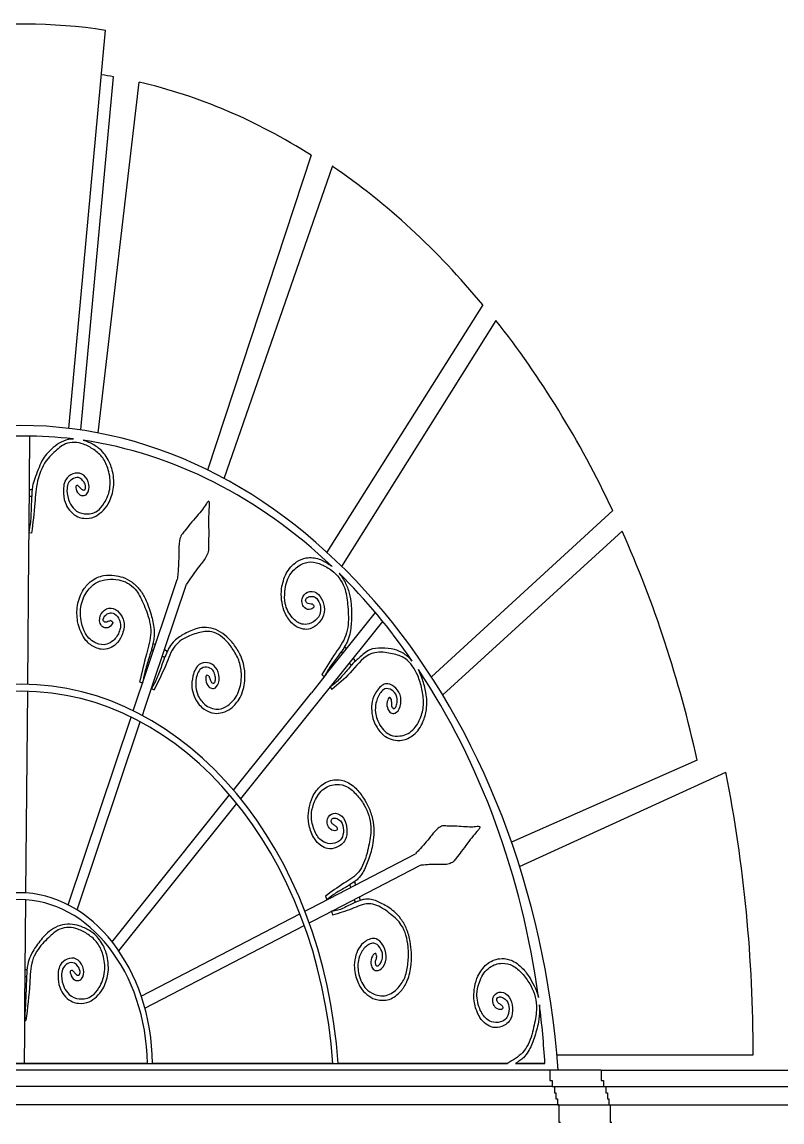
# Model space of a CAD drawing. Extents: x -43 to 90, y 6 to 81.
# Drawn here: x 83.172 to 84.053, y 65.222 to 66.498 of the extents above; entities that cross this region are included whole.
import ezdxf

# ---------------------------------------------------------------- set-up
doc = ezdxf.new("R2010")
doc.units = 0
doc.header["$LTSCALE"] = 0.1
doc.header["$MEASUREMENT"] = 0
doc.layers.add('visto', color=9, linetype='CONTINUOUS')

msp = doc.modelspace()

# ---------------------------------------------------------------- linework, layer by layer
at = {"layer": 'visto'}
for p, q in [((83.2264, 66.0264), (83.2692, 66.488)), ((83.2403, 66.0245), (83.2783, 66.434)), ((83.2606, 66.0211), (83.3081, 66.4278)), ((83.5076, 66.343), (83.3873, 65.9781)), ((83.4065, 65.9682), (83.5327, 66.3311)), ((83.7064, 66.1695), (83.5256, 65.8829)), ((83.5432, 65.8662), (83.7218, 66.1514)), ((83.1811, 66.0174), (83.1802, 65.9128)), ((83.184, 65.9552), (83.1806, 65.9552)), ((83.1834, 65.9472), (83.1805, 65.9473)), ((83.8571, 65.931), (83.647, 65.7381)), ((83.1802, 65.9128), (83.1799, 65.8815)), ((83.1834, 65.905), (83.1801, 65.9052)), ((83.66, 65.7174), (83.8681, 65.9071)), ((83.1799, 65.8815), (83.1786, 65.7295)), ((83.3139, 65.7367), (83.3523, 65.8512)), ((83.3243, 65.7308), (83.3629, 65.8457)), ((83.525, 65.7414), (83.5821, 65.8127)), ((83.5329, 65.7307), (83.5905, 65.8026)), ((83.3269, 65.7755), (83.3241, 65.7771)), ((83.3244, 65.7683), (83.3222, 65.7695)), ((83.3377, 65.7607), (83.3349, 65.7623)), ((83.3407, 65.7677), (83.3373, 65.7696)), ((83.5441, 65.7652), (83.5424, 65.7675)), ((83.5485, 65.7707), (83.5464, 65.7735)), ((83.5541, 65.7516), (83.552, 65.7545)), ((83.5589, 65.7566), (83.5564, 65.76)), ((83.3043, 65.708), (83.3139, 65.7367)), ((83.525, 65.7414), (83.5077, 65.7197)), ((83.5199, 65.7409), (83.5226, 65.7384)), ((83.3086, 65.7323), (83.312, 65.7312)), ((83.3147, 65.702), (83.3243, 65.7308)), ((83.3223, 65.7247), (83.3253, 65.7233)), ((83.5155, 65.709), (83.5329, 65.7307)), ((83.5297, 65.7267), (83.5315, 65.7237)), ((83.1785, 65.7215), (83.1765, 65.4878)), ((83.4174, 65.607), (83.5077, 65.7197)), ((83.3012, 65.6989), (83.3043, 65.708)), ((83.3118, 65.6934), (83.3147, 65.702)), ((83.4258, 65.5969), (83.5155, 65.709)), ((83.2257, 65.474), (83.2988, 65.6916)), ((83.2362, 65.468), (83.3093, 65.6861)), ((83.955, 65.6418), (83.7398, 65.5466)), ((83.7491, 65.5185), (83.9883, 65.6277)), ((83.2767, 65.4312), (83.413, 65.6015)), ((83.2845, 65.4205), (83.4214, 65.5914)), ((83.5287, 65.4812), (83.6284, 65.5329)), ((83.5329, 65.4675), (83.6326, 65.5192)), ((83.5522, 65.4971), (83.5532, 65.4939)), ((83.5577, 65.5008), (83.5589, 65.4969)), ((83.524, 65.4839), (83.5258, 65.4797)), ((83.5631, 65.4831), (83.5644, 65.479)), ((83.1764, 65.4798), (83.1753, 65.3564)), ((83.5002, 65.4664), (83.5063, 65.4696)), ((83.5063, 65.4696), (83.5287, 65.4812)), ((83.5575, 65.4802), (83.5586, 65.4767)), ((83.3105, 65.3679), (83.4945, 65.4634)), ((83.5052, 65.4531), (83.5106, 65.4559)), ((83.5106, 65.4559), (83.5329, 65.4675)), ((83.5309, 65.4664), (83.5323, 65.462)), ((83.3147, 65.3542), (83.4995, 65.4501)), ((83.1757, 65.3988), (83.1781, 65.3988)), ((83.1756, 65.3908), (83.1775, 65.3908)), ((83.1753, 65.3564), (83.1751, 65.3251)), ((83.1752, 65.3399), (83.1767, 65.3398)), ((83.1751, 65.3251), (83.1748, 65.29)), ((83.7924, 65.3001), (84.0199, 65.3001)), ((82.6087, 65.29), (83.735, 65.29)), ((83.7938, 65.2821), (82.6164, 65.2822)), ((83.3175, 65.29), (83.0206, 65.29)), ((83.5325, 65.29), (83.3236, 65.29)), ((83.735, 65.29), (83.5386, 65.29)), ((83.7445, 65.29), (83.7785, 65.29)), ((83.7785, 65.29), (83.7488, 65.29)), ((83.8437, 65.2821), (83.7938, 65.2821)), ((83.8437, 65.2821), (84.3443, 65.2821)), ((83.7868, 65.2631), (82.5956, 65.2631)), ((83.7894, 65.2631), (83.8464, 65.2631)), ((83.8477, 65.2631), (84.3723, 65.2631)), ((83.7946, 65.2421), (82.5806, 65.2421)), ((83.793, 65.2421), (84.3513, 65.2421))]:
    msp.add_line(p, q, dxfattribs=at)
for points in [[(83.784, 65.2821), (83.784, 65.2701), (83.7868, 65.2701), (83.7868, 65.2631), (83.7894, 65.2631), (83.7894, 65.2561), (83.7913, 65.2561), (83.7913, 65.2491), (83.793, 65.2491), (83.793, 65.2421), (83.7946, 65.2421), (83.7946, 65.2221), (83.7964, 65.2221)], [(83.8437, 65.2821), (83.8437, 65.2701), (83.8464, 65.2701), (83.8464, 65.2631), (83.849, 65.2631), (83.849, 65.2561), (83.8509, 65.2561), (83.8509, 65.2491), (83.8526, 65.2491), (83.8526, 65.2421), (83.8542, 65.2421), (83.8542, 65.2221), (83.8559, 65.2221)]]:
    msp.add_lwpolyline(points, dxfattribs=at)
for centre, major_axis, ratio, start_param, end_param in [((83.1764, 65.3286), (0, 1.1665), 0.71277, -0.111837, 0.111748), ((83.1764, 65.3143), (0, 1.1288), 0.71277, -0.127042, -0.109603), ((83.1764, 65.3143), (0, 1.1288), 0.71277, -0.424305, -0.164465), ((83.1864, 65.326), (0, 1.1152), 0.71277, -0.71312, -0.450239), ((83.1764, 65.3001), (0, 1.1446), 0.71277, -0.98699, -0.732152), ((83.1828, 65.2217), (-0.0287, 0.8077), 0.758979, -1.522984, 1.469027), ((83.1754, 65.2292), (0, 0.7883), 0.767376, -0.093259, 0.095692), ((83.1754, 65.2292), (0, 0.7883), 0.767376, -0.629782, -0.112246), ((83.3887, 65.9414), (0, 0.000493), 0.767376, 4.46857, 7.270186), ((83.1764, 65.3001), (0, 1.1446), 0.71277, -1.267649, -1.011875), ((83.1878, 65.2485), (0, 0.7631), 0.767376, -0.842249, -0.644971), ((83.1754, 65.2292), (0, 0.7883), 0.767376, -1.395554, -0.854722), ((83.1715, 65.2495), (0, 0.4801), 0.767376, -1.486285, 1.486285), ((83.1715, 65.2495), (0, 0.4721), 0.767376, -1.48486, 1.48486), ((83.1421, 65.3001), (0, 1.2316), 0.71277, -1.570796, -1.301587), ((83.703, 65.5638), (0, 0.000493), 0.767376, 3.687305, 6.488921), ((83.1691, 65.2865), (0, 0.2014), 0.767376, -1.553451, 1.553451), ((83.1691, 65.2865), (0, 0.1935), 0.767376, -1.552739, 1.552739), ((83.1754, 65.2292), (0, 0.7883), 0.767376, -1.493493, -1.406733)]:
    msp.add_ellipse(centre, major_axis=major_axis, ratio=ratio, start_param=start_param, end_param=end_param, dxfattribs=at)
for points, knots in [([(83.2318, 66.014), (83.2307, 66.014), (83.2258, 66.0136), (83.2176, 66.0111), (83.2068, 66.0033), (83.1951, 65.9911), (83.1896, 65.9745), (83.1848, 65.9626), (83.1835, 65.951), (83.183, 65.9371), (83.1825, 65.923), (83.1818, 65.9151), (83.1801, 65.9052)], [0.3030127, 0.3030127, 0.3030127, 0.3030127, 0.3073452, 0.3220686, 0.3359243, 0.3561849, 0.3797978, 0.3902152, 0.3966357, 0.4151784, 0.4325444, 0.4394525, 0.4394525, 0.4394525, 0.4394525]), ([(83.2371, 65.9602), (83.2381, 65.9592), (83.2399, 65.9574), (83.2422, 65.9544), (83.2462, 65.9551), (83.2459, 65.9609), (83.2435, 65.9652), (83.2389, 65.97), (83.2314, 65.9692), (83.2251, 65.9632), (83.2238, 65.952), (83.2264, 65.9412), (83.2335, 65.9305), (83.2455, 65.9258), (83.259, 65.9283), (83.2673, 65.9388), (83.2724, 65.9483), (83.2753, 65.9616), (83.2735, 65.9776), (83.2665, 65.9931), (83.2556, 66.0021), (83.2414, 66.0102), (83.2237, 66.0115), (83.2111, 66.0001), (83.1983, 65.9881), (83.1891, 65.9672), (83.1871, 65.9367), (83.1848, 65.9165), (83.1834, 65.905)], [0, 0, 0, 0, 0.0044606, 0.0082282, 0.0117828, 0.0159738, 0.0212835, 0.0272719, 0.0366934, 0.0465849, 0.0536831, 0.0671134, 0.0774701, 0.0925678, 0.1113421, 0.1244099, 0.1339719, 0.14411, 0.1627149, 0.177878, 0.1936211, 0.2094024, 0.2351879, 0.2540645, 0.2647254, 0.2933585, 0.3180168, 0.3510964, 0.3510964, 0.3510964, 0.3510964]), ([(83.2371, 65.9602), (83.2363, 65.9602), (83.2336, 65.9605), (83.2357, 65.9519), (83.24, 65.9484), (83.2457, 65.9481), (83.2507, 65.9538), (83.25, 65.9658), (83.2419, 65.9752), (83.2311, 65.9747), (83.2209, 65.9671), (83.2195, 65.9514), (83.2223, 65.9383), (83.2288, 65.929), (83.2361, 65.9235), (83.2457, 65.9214), (83.2556, 65.9224), (83.2651, 65.9295), (83.2719, 65.9373), (83.2759, 65.9468), (83.2794, 65.9592), (83.2785, 65.975), (83.2723, 65.9919), (83.2622, 66.0036), (83.2516, 66.0096), (83.2454, 66.0119), (83.2432, 66.0125)], [0, 0, 0, 0, 0.0029522, 0.0088753, 0.017877, 0.0237296, 0.0300744, 0.041641, 0.0552271, 0.0689889, 0.081862, 0.09836, 0.1118525, 0.1228051, 0.1354037, 0.1444547, 0.1612156, 0.1734922, 0.1870827, 0.1965234, 0.2061563, 0.227041, 0.2424418, 0.2623554, 0.2788392, 0.2878453, 0.2878453, 0.2878453, 0.2878453]), ([(83.3884, 65.9417), (83.3875, 65.9412), (83.3849, 65.9374), (83.3815, 65.9321), (83.3746, 65.9243), (83.3677, 65.9162), (83.3623, 65.9088), (83.3568, 65.9031), (83.3539, 65.8936), (83.3542, 65.8786), (83.3534, 65.8635), (83.3525, 65.8533), (83.3523, 65.8511)], [0.0030327, 0.0030327, 0.0030327, 0.0030327, 0.006801, 0.017182, 0.0296647, 0.0432068, 0.0544505, 0.0605315, 0.0673849, 0.0827383, 0.1067013, 0.1135124, 0.1135124, 0.1135124, 0.1135124]), ([(83.3891, 65.9413), (83.3894, 65.9403), (83.3891, 65.9351), (83.3886, 65.9267), (83.3885, 65.9148), (83.3889, 65.9026), (83.3883, 65.8924), (83.3888, 65.8848), (83.3854, 65.8757), (83.3768, 65.8658), (83.3689, 65.8548), (83.3639, 65.8473), (83.3629, 65.8457)], [0.0030327, 0.0030327, 0.0030327, 0.0030327, 0.006801, 0.017182, 0.0296647, 0.0432068, 0.0544505, 0.0605315, 0.0673849, 0.0827383, 0.1067013, 0.1128469, 0.1128469, 0.1128469, 0.1128469]), ([(83.5092, 65.8224), (83.5099, 65.8216), (83.5119, 65.8193), (83.5056, 65.8153), (83.5008, 65.817), (83.4967, 65.8222), (83.4963, 65.8308), (83.5036, 65.8384), (83.5143, 65.8372), (83.5215, 65.8267), (83.5243, 65.8118), (83.5165, 65.7997), (83.5072, 65.7933), (83.4977, 65.7931), (83.4896, 65.7962), (83.4818, 65.8038), (83.4755, 65.8139), (83.4729, 65.8277), (83.4726, 65.8395), (83.4751, 65.8498), (83.4796, 65.8616), (83.489, 65.8717), (83.5027, 65.8775), (83.5162, 65.8759), (83.5259, 65.8706), (83.5306, 65.8671), (83.5317, 65.8662)], [0, 0, 0, 0, 0.0029522, 0.0088753, 0.017877, 0.0237296, 0.0300744, 0.041641, 0.0552271, 0.0689889, 0.081862, 0.09836, 0.1118525, 0.1228051, 0.1354037, 0.1444547, 0.1612156, 0.1734922, 0.1870827, 0.1965234, 0.2061563, 0.227041, 0.2424418, 0.2623554, 0.2788392, 0.283885, 0.283885, 0.283885, 0.283885]), ([(83.5092, 65.8224), (83.508, 65.8226), (83.5059, 65.8231), (83.5026, 65.8231), (83.5002, 65.8274), (83.5036, 65.8311), (83.5077, 65.8318), (83.5136, 65.8308), (83.5182, 65.8232), (83.5192, 65.813), (83.5139, 65.8041), (83.5061, 65.7992), (83.4952, 65.7986), (83.4843, 65.8067), (83.4765, 65.8211), (83.4766, 65.8362), (83.4784, 65.8476), (83.4838, 65.8595), (83.4939, 65.8688), (83.5073, 65.8728), (83.5199, 65.8687), (83.5341, 65.8609), (83.547, 65.845), (83.5495, 65.8252), (83.5511, 65.8068), (83.5497, 65.7848), (83.5341, 65.7645), (83.525, 65.7493), (83.5199, 65.7409)], [0, 0, 0, 0, 0.0044606, 0.0082282, 0.0117828, 0.0159738, 0.0212835, 0.0272719, 0.0366934, 0.0465849, 0.0536831, 0.0671134, 0.0774701, 0.0925678, 0.1113421, 0.1244099, 0.1339719, 0.14411, 0.1627149, 0.177878, 0.1936211, 0.2094024, 0.2351879, 0.2540645, 0.2647254, 0.2880489, 0.3127072, 0.3431975, 0.3431975, 0.3431975, 0.3431975]), ([(83.2754, 65.8035), (83.2762, 65.8032), (83.2787, 65.802), (83.2742, 65.7953), (83.2692, 65.7943), (83.2638, 65.7971), (83.261, 65.8049), (83.2654, 65.8155), (83.2757, 65.8198), (83.2854, 65.8137), (83.2924, 65.8013), (83.2888, 65.7863), (83.2821, 65.7757), (83.2734, 65.7707), (83.265, 65.7695), (83.2555, 65.7726), (83.2467, 65.7787), (83.2403, 65.7902), (83.2365, 65.8009), (83.2358, 65.8117), (83.2365, 65.8249), (83.2422, 65.8389), (83.2531, 65.8511), (83.266, 65.8564), (83.2786, 65.8564), (83.2898, 65.8539), (83.3001, 65.8487), (83.309, 65.8398), (83.3166, 65.827), (83.3219, 65.8112), (83.3256, 65.7959), (83.3256, 65.7843), (83.3233, 65.773), (83.3194, 65.76), (83.3148, 65.745), (83.3128, 65.7352), (83.312, 65.7309)], [0, 0, 0, 0, 0.0027485, 0.0082629, 0.0166435, 0.0220923, 0.0279993, 0.0387678, 0.0514164, 0.0642287, 0.0762135, 0.0915732, 0.1041347, 0.1143315, 0.1260608, 0.1344873, 0.1500917, 0.1615213, 0.174174, 0.1829633, 0.1919315, 0.2113751, 0.2257133, 0.2442529, 0.2595993, 0.2717234, 0.2861384, 0.2998458, 0.3127456, 0.3316081, 0.348234, 0.3579325, 0.36391, 0.3811733, 0.397341, 0.4097419, 0.4097419, 0.4097419, 0.4097419]), ([(83.2754, 65.8035), (83.2742, 65.8032), (83.2721, 65.8025), (83.269, 65.8009), (83.2656, 65.8036), (83.2677, 65.8088), (83.2712, 65.8115), (83.2769, 65.8135), (83.2834, 65.8088), (83.2874, 65.7999), (83.2851, 65.789), (83.2793, 65.7805), (83.2695, 65.7745), (83.2571, 65.7765), (83.2455, 65.7859), (83.2412, 65.7999), (83.2395, 65.8113), (83.2409, 65.825), (83.2475, 65.8387), (83.2588, 65.8491), (83.2716, 65.8516), (83.287, 65.8515), (83.3036, 65.8434), (83.3117, 65.8263), (83.3186, 65.8101), (83.3238, 65.7892), (83.3154, 65.7621), (83.3111, 65.7431), (83.3086, 65.7323)], [0, 0, 0, 0, 0.0044606, 0.0082282, 0.0117828, 0.0159738, 0.0212835, 0.0272719, 0.0366934, 0.0465849, 0.0536831, 0.0671134, 0.0774701, 0.0925678, 0.1113421, 0.1244099, 0.1339719, 0.14411, 0.1627149, 0.177878, 0.1936211, 0.2094024, 0.2351879, 0.2540645, 0.2647254, 0.2880489, 0.3127072, 0.34461, 0.34461, 0.34461, 0.34461]), ([(83.5399, 65.8583), (83.5417, 65.8561), (83.5461, 65.8502), (83.551, 65.839), (83.5542, 65.8233), (83.5545, 65.8062), (83.5533, 65.7901), (83.5499, 65.7794), (83.5445, 65.7701), (83.537, 65.7602), (83.5295, 65.75), (83.5256, 65.7439), (83.5224, 65.7382)], [0.2972877, 0.2972877, 0.2972877, 0.2972877, 0.3073452, 0.3220686, 0.3359243, 0.3561849, 0.3740429, 0.3844603, 0.3908808, 0.4094235, 0.4267895, 0.4336976, 0.4336976, 0.4336976, 0.4336976]), ([(83.3887, 65.7393), (83.3879, 65.7398), (83.3856, 65.7414), (83.3849, 65.7325), (83.3878, 65.7271), (83.393, 65.7239), (83.3993, 65.7265), (83.4022, 65.7379), (83.3976, 65.7507), (83.3876, 65.7557), (83.3759, 65.754), (83.3699, 65.7403), (83.3685, 65.7267), (83.3717, 65.7149), (83.3767, 65.7062), (83.3849, 65.6993), (83.3943, 65.6951), (83.4052, 65.6967), (83.4138, 65.7004), (83.4203, 65.7071), (83.4273, 65.7168), (83.4312, 65.7318), (83.4306, 65.7505), (83.4248, 65.7664), (83.4162, 65.7783), (83.4072, 65.7873), (83.3973, 65.7936), (83.3862, 65.7961), (83.3738, 65.7946), (83.3613, 65.7889), (83.3502, 65.7819), (83.3437, 65.774), (83.3389, 65.7641), (83.3342, 65.7516), (83.3291, 65.7366), (83.3244, 65.7284), (83.3223, 65.7247)], [0, 0, 0, 0, 0.0027485, 0.0082629, 0.0166435, 0.0220923, 0.0279993, 0.0387678, 0.0514164, 0.0642287, 0.0762135, 0.0915732, 0.1041347, 0.1143315, 0.1260608, 0.1344873, 0.1500917, 0.1615213, 0.174174, 0.1829633, 0.1919315, 0.2113751, 0.2257133, 0.2442529, 0.2595993, 0.2717234, 0.2861384, 0.2998458, 0.3127456, 0.3316081, 0.348234, 0.3579325, 0.36391, 0.3811733, 0.397341, 0.4102012, 0.4102012, 0.4102012, 0.4102012]), ([(83.3887, 65.7393), (83.3893, 65.7379), (83.3904, 65.7354), (83.3916, 65.7314), (83.3955, 65.73), (83.397, 65.7355), (83.3961, 65.7407), (83.3933, 65.7475), (83.3862, 65.7505), (83.3785, 65.7482), (83.374, 65.7386), (83.3731, 65.7274), (83.3765, 65.7139), (83.3861, 65.7034), (83.3992, 65.6988), (83.41, 65.7042), (83.4176, 65.7104), (83.4243, 65.7211), (83.4274, 65.7366), (83.4257, 65.7545), (83.4183, 65.7684), (83.4077, 65.7831), (83.3919, 65.7933), (83.3767, 65.7894), (83.363, 65.785), (83.3476, 65.7757), (83.3384, 65.749), (83.33, 65.7325), (83.3253, 65.7233)], [0, 0, 0, 0, 0.0044606, 0.0082282, 0.0117828, 0.0159738, 0.0212835, 0.0272719, 0.0366934, 0.0465849, 0.0536831, 0.0671134, 0.0774701, 0.0925678, 0.1113421, 0.1244099, 0.1339719, 0.14411, 0.1627149, 0.177878, 0.1936211, 0.2094024, 0.2351879, 0.2540645, 0.2647254, 0.2880489, 0.3127072, 0.3444441, 0.3444441, 0.3444441, 0.3444441]), ([(83.6247, 65.7566), (83.6244, 65.757), (83.621, 65.7604), (83.6146, 65.7661), (83.6026, 65.7709), (83.5896, 65.7716), (83.5746, 65.7715), (83.5656, 65.7622), (83.5561, 65.7544), (83.5483, 65.7448), (83.5402, 65.7355), (83.5353, 65.7306), (83.5297, 65.7267)], [0.3054763, 0.3054763, 0.3054763, 0.3054763, 0.3074316, 0.3221549, 0.3360107, 0.3562713, 0.3741293, 0.3934967, 0.3999172, 0.4184599, 0.4358259, 0.442734, 0.442734, 0.442734, 0.442734]), ([(83.6001, 65.7123), (83.6003, 65.7107), (83.6006, 65.7079), (83.6005, 65.7036), (83.6036, 65.7003), (83.6066, 65.7047), (83.6073, 65.7099), (83.6068, 65.7176), (83.6011, 65.7239), (83.5934, 65.7257), (83.5864, 65.719), (83.5822, 65.7091), (83.5813, 65.695), (83.5871, 65.6805), (83.5979, 65.6697), (83.6094, 65.6693), (83.6182, 65.6711), (83.6276, 65.6777), (83.6351, 65.6904), (83.6387, 65.7078), (83.6361, 65.7243), (83.6306, 65.7432), (83.619, 65.7606), (83.6039, 65.7646), (83.5899, 65.7674), (83.5705, 65.7661), (83.5535, 65.7418), (83.5387, 65.7296), (83.5315, 65.7237)], [0, 0, 0, 0, 0.0044606, 0.0082282, 0.0117828, 0.0159738, 0.0212835, 0.0272719, 0.0366934, 0.0465849, 0.0536831, 0.0671134, 0.0774701, 0.0925678, 0.1113421, 0.1244099, 0.1339719, 0.14411, 0.1627149, 0.177878, 0.1936211, 0.2094024, 0.2351879, 0.2540645, 0.2647254, 0.2880489, 0.3212819, 0.3528904, 0.3528904, 0.3528904, 0.3528904]), ([(83.6001, 65.7123), (83.5996, 65.7132), (83.5979, 65.7158), (83.5946, 65.7079), (83.5957, 65.7015), (83.5995, 65.6959), (83.6061, 65.6952), (83.6122, 65.7042), (83.6117, 65.7183), (83.604, 65.728), (83.5926, 65.7323), (83.5831, 65.7227), (83.5778, 65.7108), (83.5772, 65.6984), (83.5793, 65.6877), (83.5848, 65.6773), (83.5923, 65.6687), (83.6028, 65.6648), (83.6118, 65.6639), (83.6198, 65.6667), (83.6291, 65.6722), (83.6372, 65.684), (83.6421, 65.7016), (83.6415, 65.7192), (83.637, 65.7343), (83.6336, 65.7431), (83.6318, 65.7466)], [0, 0, 0, 0, 0.0029522, 0.0088753, 0.017877, 0.0237296, 0.0300744, 0.041641, 0.0552271, 0.0689889, 0.081862, 0.09836, 0.1118525, 0.1228051, 0.1354037, 0.1444547, 0.1612156, 0.1734922, 0.1870827, 0.1965234, 0.2061563, 0.227041, 0.2424418, 0.2623554, 0.2788392, 0.2916748, 0.2916748, 0.2916748, 0.2916748]), ([(83.5371, 65.5641), (83.5375, 65.5631), (83.5387, 65.56), (83.5318, 65.5593), (83.5277, 65.5632), (83.5254, 65.5701), (83.5276, 65.5782), (83.5364, 65.5817), (83.5461, 65.5754), (83.5497, 65.5622), (83.5481, 65.547), (83.5374, 65.5396), (83.527, 65.5381), (83.518, 65.5426), (83.5114, 65.5494), (83.5063, 65.5602), (83.5034, 65.5726), (83.5049, 65.5867), (83.508, 65.5978), (83.5133, 65.6062), (83.5209, 65.6149), (83.5325, 65.6197), (83.5469, 65.6184), (83.5589, 65.6104), (83.5678, 65.5989), (83.5745, 65.5869), (83.5791, 65.5738), (83.5806, 65.5593), (83.5792, 65.5432), (83.5745, 65.5271), (83.5688, 65.5128), (83.5626, 65.5045), (83.5549, 65.4985), (83.5452, 65.4928), (83.5342, 65.4868), (83.5282, 65.4817), (83.5258, 65.4797)], [0, 0, 0, 0, 0.0027485, 0.0082629, 0.0166435, 0.0220923, 0.0279993, 0.0387678, 0.0514164, 0.0642287, 0.0762135, 0.0915732, 0.1041347, 0.1143315, 0.1260608, 0.1344873, 0.1500917, 0.1615213, 0.174174, 0.1829633, 0.1919315, 0.2113751, 0.2257133, 0.2442529, 0.2595993, 0.2717234, 0.2861384, 0.2998458, 0.3127456, 0.3316081, 0.348234, 0.3579325, 0.36391, 0.3811733, 0.397341, 0.4076074, 0.4076074, 0.4076074, 0.4076074]), ([(83.5371, 65.5641), (83.5361, 65.5649), (83.5342, 65.5664), (83.5312, 65.5681), (83.5302, 65.5732), (83.5344, 65.575), (83.5384, 65.5737), (83.5436, 65.5699), (83.5457, 65.5605), (83.5437, 65.5506), (83.5362, 65.545), (83.5276, 65.5441), (83.5173, 65.5488), (83.5095, 65.5616), (83.5064, 65.5788), (83.5108, 65.5928), (83.5157, 65.6025), (83.5241, 65.6109), (83.5361, 65.6146), (83.5498, 65.6119), (83.5603, 65.6019), (83.5712, 65.5877), (83.5786, 65.5668), (83.5753, 65.5472), (83.5715, 65.5294), (83.564, 65.5097), (83.5438, 65.4984), (83.531, 65.489), (83.524, 65.4839)], [0, 0, 0, 0, 0.0044606, 0.0082282, 0.0117828, 0.0159738, 0.0212835, 0.0272719, 0.0366934, 0.0465849, 0.0536831, 0.0671134, 0.0774701, 0.0925678, 0.1113421, 0.1244099, 0.1339719, 0.14411, 0.1627149, 0.177878, 0.1936211, 0.2094024, 0.2351879, 0.2540645, 0.2647254, 0.2880489, 0.3127072, 0.3426104, 0.3426104, 0.3426104, 0.3426104]), ([(83.7029, 65.5643), (83.702, 65.5648), (83.6982, 65.5645), (83.6928, 65.5638), (83.6838, 65.5646), (83.6744, 65.5652), (83.6666, 65.5649), (83.6596, 65.5659), (83.6525, 65.5618), (83.6446, 65.5509), (83.6357, 65.5409), (83.6297, 65.5345), (83.6284, 65.5329)], [0.0030327, 0.0030327, 0.0030327, 0.0030327, 0.006801, 0.017182, 0.0296647, 0.0432068, 0.0544505, 0.0605315, 0.0673849, 0.0827383, 0.1067013, 0.1135124, 0.1135124, 0.1135124, 0.1135124]), ([(83.7032, 65.5634), (83.7028, 65.5624), (83.6998, 65.559), (83.6949, 65.5535), (83.6884, 65.5451), (83.6821, 65.5362), (83.6763, 65.5294), (83.6725, 65.5235), (83.6651, 65.5202), (83.6536, 65.5211), (83.642, 65.5205), (83.6342, 65.5197), (83.6326, 65.5192)], [0.0030327, 0.0030327, 0.0030327, 0.0030327, 0.006801, 0.017182, 0.0296647, 0.0432068, 0.0544505, 0.0605315, 0.0673849, 0.0827383, 0.1067013, 0.1135124, 0.1135124, 0.1135124, 0.1135124]), ([(83.5834, 65.4148), (83.5831, 65.4159), (83.5823, 65.4192), (83.577, 65.4134), (83.5762, 65.4069), (83.5781, 65.3999), (83.5841, 65.396), (83.5923, 65.4015), (83.5959, 65.4148), (83.5915, 65.4276), (83.5822, 65.437), (83.5705, 65.4327), (83.5623, 65.4243), (83.5582, 65.413), (83.557, 65.4021), (83.5592, 65.3897), (83.5636, 65.3781), (83.5723, 65.3694), (83.5804, 65.3642), (83.5887, 65.363), (83.5988, 65.3635), (83.6097, 65.3706), (83.6193, 65.3845), (83.6237, 65.4011), (83.624, 65.4175), (83.6224, 65.4322), (83.6188, 65.4458), (83.6121, 65.4577), (83.6025, 65.4679), (83.5906, 65.4752), (83.5789, 65.4804), (83.57, 65.4807), (83.5612, 65.478), (83.5512, 65.4735), (83.5404, 65.4674), (83.5335, 65.4667), (83.5309, 65.4664)], [0, 0, 0, 0, 0.0027485, 0.0082629, 0.0166435, 0.0220923, 0.0279993, 0.0387678, 0.0514164, 0.0642287, 0.0762135, 0.0915732, 0.1041347, 0.1143315, 0.1260608, 0.1344873, 0.1500917, 0.1615213, 0.174174, 0.1829633, 0.1919315, 0.2113751, 0.2257133, 0.2442529, 0.2595993, 0.2717234, 0.2861384, 0.2998458, 0.3127456, 0.3316081, 0.348234, 0.3579325, 0.36391, 0.3811733, 0.397341, 0.4067145, 0.4067145, 0.4067145, 0.4067145]), ([(83.5834, 65.4148), (83.5831, 65.4133), (83.5825, 65.4105), (83.5812, 65.4065), (83.5832, 65.402), (83.5873, 65.4046), (83.5894, 65.4091), (83.5911, 65.4165), (83.5876, 65.4251), (83.581, 65.4305), (83.5725, 65.4278), (83.5659, 65.4205), (83.561, 65.4079), (83.5622, 65.3916), (83.5691, 65.3764), (83.5797, 65.3704), (83.5884, 65.3678), (83.599, 65.3693), (83.6096, 65.3776), (83.618, 65.3919), (83.6202, 65.4085), (83.6206, 65.4287), (83.6147, 65.4504), (83.6018, 65.4615), (83.5896, 65.4709), (83.5737, 65.4783), (83.5537, 65.4682), (83.5398, 65.4642), (83.5323, 65.462)], [0, 0, 0, 0, 0.0044606, 0.0082282, 0.0117828, 0.0159738, 0.0212835, 0.0272719, 0.0366934, 0.0465849, 0.0536831, 0.0671134, 0.0774701, 0.0925678, 0.1113421, 0.1244099, 0.1339719, 0.14411, 0.1627149, 0.177878, 0.1936211, 0.2094024, 0.2351879, 0.2540645, 0.2647254, 0.2880489, 0.3127072, 0.340944, 0.340944, 0.340944, 0.340944]), ([(83.2309, 65.3977), (83.23, 65.3978), (83.2273, 65.3981), (83.2295, 65.3895), (83.2337, 65.386), (83.2395, 65.3858), (83.2445, 65.3915), (83.2436, 65.4035), (83.2355, 65.4128), (83.2248, 65.4122), (83.2146, 65.4045), (83.2133, 65.3889), (83.2162, 65.3757), (83.2227, 65.3665), (83.23, 65.3611), (83.2396, 65.3591), (83.2495, 65.3601), (83.259, 65.3673), (83.2657, 65.3751), (83.2697, 65.3847), (83.2731, 65.3971), (83.2721, 65.4129), (83.2658, 65.4298), (83.2557, 65.4413), (83.2441, 65.4478), (83.2331, 65.4514), (83.2221, 65.452), (83.2111, 65.4485), (83.2002, 65.4407), (83.1905, 65.429), (83.1825, 65.4168), (83.1789, 65.4062), (83.1775, 65.3946), (83.1773, 65.3807), (83.1764, 65.3611), (83.1756, 65.3477), (83.1752, 65.3399)], [0, 0, 0, 0, 0.0027485, 0.0082629, 0.0166435, 0.0220923, 0.0279993, 0.0387678, 0.0514164, 0.0642287, 0.0762135, 0.0915732, 0.1041347, 0.1143315, 0.1260608, 0.1344873, 0.1500917, 0.1615213, 0.174174, 0.1829633, 0.1919315, 0.2113751, 0.2257133, 0.2442529, 0.2595993, 0.2717234, 0.2861384, 0.2998458, 0.3127456, 0.3316081, 0.348234, 0.3579325, 0.36391, 0.3811733, 0.397341, 0.4193581, 0.4193581, 0.4193581, 0.4193581]), ([(83.2309, 65.3977), (83.2318, 65.3968), (83.2336, 65.395), (83.2359, 65.392), (83.2399, 65.3927), (83.2396, 65.3985), (83.2372, 65.4028), (83.2325, 65.4076), (83.2251, 65.4067), (83.2188, 65.4006), (83.2176, 65.3894), (83.2202, 65.3787), (83.2274, 65.3681), (83.2394, 65.3634), (83.2529, 65.3661), (83.2611, 65.3766), (83.2662, 65.3862), (83.269, 65.3995), (83.2672, 65.4154), (83.2601, 65.4309), (83.2491, 65.4398), (83.2349, 65.4478), (83.2172, 65.4489), (83.2045, 65.4375), (83.1932, 65.4262), (83.182, 65.4097), (83.1815, 65.377), (83.1786, 65.3541), (83.1767, 65.3398)], [0, 0, 0, 0, 0.0044606, 0.0082282, 0.0117828, 0.0159738, 0.0212835, 0.0272719, 0.0366934, 0.0465849, 0.0536831, 0.0671134, 0.0774701, 0.0925678, 0.1113421, 0.1244099, 0.1339719, 0.14411, 0.1627149, 0.177878, 0.1936211, 0.2094024, 0.2351879, 0.2540645, 0.2647254, 0.2880489, 0.3127072, 0.3541673, 0.3541673, 0.3541673, 0.3541673]), ([(83.7291, 65.3568), (83.7294, 65.3558), (83.7306, 65.3527), (83.7237, 65.352), (83.7197, 65.3559), (83.7173, 65.3627), (83.7195, 65.3709), (83.7284, 65.3744), (83.738, 65.3681), (83.7417, 65.3549), (83.74, 65.3397), (83.7293, 65.3322), (83.7189, 65.3308), (83.7099, 65.3352), (83.7033, 65.342), (83.6983, 65.3529), (83.6953, 65.3653), (83.6969, 65.3794), (83.6999, 65.3905), (83.7052, 65.3988), (83.7128, 65.4076), (83.7244, 65.4124), (83.7388, 65.4111), (83.7508, 65.4031), (83.7597, 65.3916), (83.7663, 65.3797), (83.77, 65.3713), (83.7711, 65.3666)], [0, 0, 0, 0, 0.0029522, 0.0088753, 0.017877, 0.0237296, 0.0300744, 0.041641, 0.0552271, 0.0689889, 0.081862, 0.09836, 0.1118525, 0.1228051, 0.1354037, 0.1444547, 0.1612156, 0.1734922, 0.1870827, 0.1965234, 0.2061563, 0.227041, 0.2424418, 0.2623554, 0.2788392, 0.2918619, 0.3068126, 0.3068126, 0.3068126, 0.3068126]), ([(83.7291, 65.3568), (83.728, 65.3576), (83.7261, 65.3591), (83.7231, 65.3608), (83.7221, 65.3659), (83.7264, 65.3676), (83.7303, 65.3663), (83.7355, 65.3625), (83.7376, 65.3532), (83.7357, 65.3433), (83.7282, 65.3376), (83.7195, 65.3368), (83.7092, 65.3415), (83.7015, 65.3543), (83.6983, 65.3715), (83.7027, 65.3854), (83.7076, 65.3952), (83.716, 65.4036), (83.7281, 65.4073), (83.7417, 65.4045), (83.7522, 65.3946), (83.7632, 65.3804), (83.7706, 65.3595), (83.7672, 65.3398), (83.7634, 65.322), (83.7559, 65.3024), (83.7427, 65.2948), (83.7358, 65.2905), (83.735, 65.29)], [0, 0, 0, 0, 0.0047912, 0.0088381, 0.012656, 0.0171577, 0.0228609, 0.0292931, 0.0394129, 0.0500375, 0.0576617, 0.0720874, 0.0832117, 0.0994283, 0.1195941, 0.1336304, 0.143901, 0.1547905, 0.1747743, 0.1910612, 0.2079711, 0.224922, 0.2526186, 0.2728942, 0.2843453, 0.3093973, 0.3358831, 0.3393708, 0.3393708, 0.3393708, 0.3393708]), ([(83.7722, 65.3579), (83.7723, 65.3558), (83.7723, 65.3492), (83.7711, 65.3359), (83.7664, 65.3198), (83.7607, 65.3055), (83.7545, 65.2972), (83.7493, 65.2931), (83.7462, 65.2911), (83.7445, 65.29)], [0.31577776, 0.31577776, 0.31577776, 0.31577776, 0.32206856, 0.33592433, 0.35618491, 0.37404293, 0.38446028, 0.39088077, 0.39818321, 0.39818321, 0.39818321, 0.39818321])]:
    msp.add_open_spline(points, degree=3, knots=knots, dxfattribs=at)

doc.saveas('drawing.dxf')
